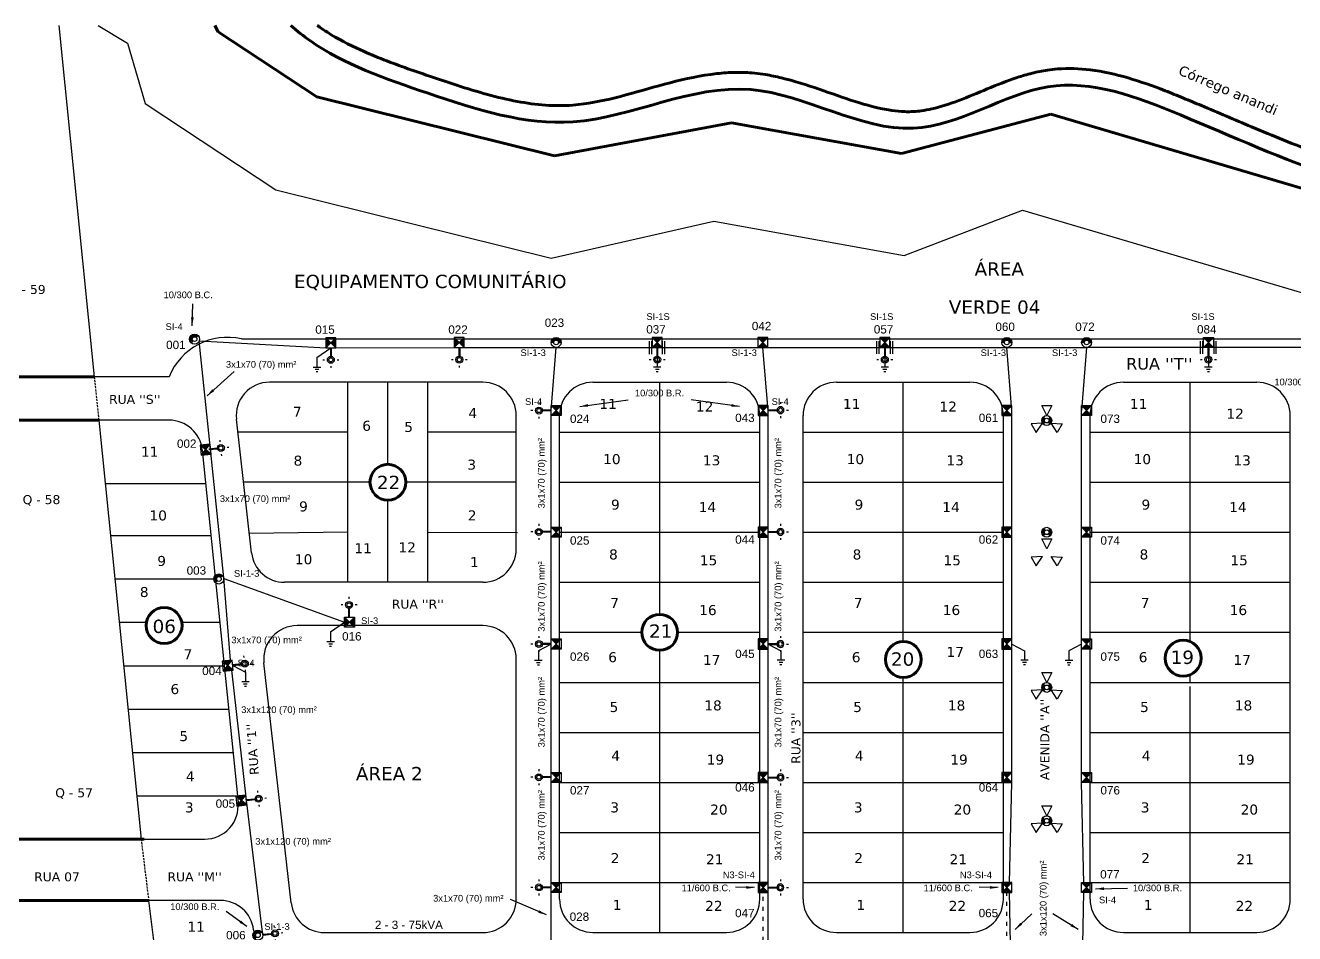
# Model space of a CAD drawing. Header units: millimetres. Extents: x 573 to 1525, y 204 to 1035.
# Drawn here: x 766 to 1146.4, y 762.4 to 1034.7 of the extents above; entities that cross this region are included whole.
import ezdxf

# ---------------------------------------------------------------- set-up
doc = ezdxf.new("R2010")
doc.units = ezdxf.units.MM
doc.header["$LTSCALE"] = 0.1
doc.linetypes.add('ACAD_ISO03W100', pattern=[30, 12, -18])
doc.linetypes.add('DASHED2', pattern=[9.525, 6.35, -3.175])
for name, color, linetype in [('Aterramento do neutro', 7, 'Continuous'), ('DIVISALOTE', 8, 'Continuous'), ('LAGO', 4, 'Continuous'), ('Linha de Alta', 7, 'ACAD_ISO03W100'), ('Linha de Baixa', 7, 'Continuous'), ('LOTEAMENTO', 7, 'Continuous'), ('Luminária', 7, 'Continuous'), ('Luminária Central', 7, 'Continuous'), ('Numero do Poste', 7, 'Continuous'), ('Posteamento Quadrado', 7, 'Continuous'), ('Posteamento_circular', 7, 'Continuous'), ('Posto de transformação de 75kVA', 7, 'Continuous'), ('SECCIONAMENTO', 7, 'Continuous'), ('TEXTO', 5, 'Continuous'), ('TEXTO_POSTES', 7, 'Continuous')]:
    doc.layers.add(name, color=color, linetype=linetype)
doc.styles.get("Standard").update_dxf_attribs({"font": 'arial.ttf'})
doc.styles.add('TEXTO ARQ', font='verdana.ttf', dxfattribs={"height": 0.13})
doc.dimstyles.new('ISO-25', dxfattribs={"dimtxt": 2.5, "dimasz": 2.5, "dimexe": 1.25, "dimexo": 0.625, "dimtad": 1, "dimtxsty": 'Standard', "dimcen": 2.5, "dimadec": 0, "dimazin": 0, "dimtfac": 1, "dimtmove": 0, "dimatfit": 3, "dimfxl": 1, "dimarcsym": 0})

# ---------------------------------------------------------------- blocks, each defined once
blk = doc.blocks.new('A$C36D80377')
at = {"layer": 'Posteamento Quadrado'}
h = blk.add_hatch(color=256, dxfattribs=at)
h.paths.add_polyline_path([(3, 3), (0, 3), (1.5, 1.5)])
h.paths.add_polyline_path([(1.5, 1.5), (0, 0), (3, 0)])
blk.add_hatch(color=256, dxfattribs=at).paths.add_polyline_path([(1.5, 1.5), (0, 0), (3, 0)])
for p, q in [((0, 3), (3, 0)), ((3, 3), (0, 0))]:
    blk.add_line(p, q, dxfattribs=at)
blk.add_lwpolyline([(0, 0), (3, 0), (3, 3), (0, 3)], close=True, dxfattribs=at)
blk = doc.blocks.new('A$C2C4B7220')
at = {"layer": 'Posteamento_circular'}
blk.add_hatch(color=256, dxfattribs=at).paths.add_polyline_path([(0, 1.5), (0.79, 1.5, -1), (2.21, 1.5), (3, 1.5, 1)])
for p, q in [((0.79, 1.5), (0, 1.5)), ((2.21, 1.5), (3, 1.5))]:
    blk.add_line(p, q, dxfattribs=at)
for radius in [1.5, 0.706]:
    blk.add_circle((1.5, 1.5), radius, dxfattribs=at)
blk = doc.blocks.new('A$C0ECB1C16')
at = {"layer": 'Luminária'}
for p, q in [((2.39, 4.77), (2.39, 4.24)), ((0.54, 2.39), (0, 2.39)), ((2.39, 0.54), (2.39, 0)), ((3.42, 2.51), (3, 2.46)), ((3, 2.32), (3.42, 2.27)), ((6.05, 2.39), (3.01, 2.39)), ((6.05, 2.51), (3.42, 2.51)), ((6.05, 2.27), (3.42, 2.27))]:
    blk.add_line(p, q, dxfattribs=at)
for radius in [1.04, 0.618]:
    blk.add_circle((2.39, 2.39), radius, dxfattribs=at)
blk = doc.blocks.new('A$C404656BC')
at = {"layer": 'SECCIONAMENTO'}
for p, q in [((0, 4.8), (0, 0)), ((0.84, 4.8), (0.84, 0))]:
    blk.add_line(p, q, dxfattribs=at)
blk = doc.blocks.new('A$C0726275B')
at = {"layer": 'Aterramento do neutro'}
for p, q in [((0, 1.12), (2.86, 1.12)), ((2.86, 0), (2.86, 2.25)), ((3.55, 0.56), (3.55, 1.69)), ((4.24, 0.84), (4.24, 1.41))]:
    blk.add_line(p, q, dxfattribs=at)

msp = doc.modelspace()

# ---------------------------------------------------------------- hatches: boundary and pattern name
at = {"layer": 'Luminária Central'}
h = msp.add_hatch(color=256, dxfattribs=at)
h.paths.add_polyline_path([(1071.61, 916.69), (1071.05, 917.26, 0.198912), (1070.61, 916.2, 0.198912), (1071.05, 915.13), (1071.61, 915.7, -0.198912), (1071.4, 916.2, -0.198912)])
h.paths.add_polyline_path([(1073.17, 917.26), (1072.61, 916.69, -0.198912), (1072.82, 916.2, -0.198912), (1072.61, 915.7), (1073.17, 915.13, 0.198912), (1073.61, 916.2, 0.198912)])
h = msp.add_hatch(color=256, dxfattribs=at)
h.paths.add_polyline_path([(1071.61, 883.19), (1071.05, 883.76, 0.198912), (1070.61, 882.7, 0.198912), (1071.05, 881.63), (1071.61, 882.2, -0.198912), (1071.4, 882.7, -0.198912)])
h.paths.add_polyline_path([(1073.17, 883.76), (1072.61, 883.19, -0.198912), (1072.82, 882.7, -0.198912), (1072.61, 882.2), (1073.17, 881.63, 0.198912), (1073.61, 882.7, 0.198912)])
h = msp.add_hatch(color=256, dxfattribs=at)
h.paths.add_polyline_path([(1071.4, 836.2, -0.198912), (1071.61, 836.69), (1071.05, 837.26, 0.198912), (1070.61, 836.2, 0.198912), (1071.05, 835.13), (1071.61, 835.7, -0.198912)])
h.paths.add_polyline_path([(1073.61, 836.2, 0.198912), (1073.17, 837.26), (1072.61, 836.69, -0.198912), (1072.82, 836.2, -0.198912), (1072.61, 835.7), (1073.17, 835.13, 0.198912)])
h = msp.add_hatch(color=256, dxfattribs=at)
h.paths.add_polyline_path([(1071.4, 796.2, -0.198912), (1071.61, 796.69), (1071.05, 797.26, 0.198912), (1070.61, 796.2, 0.198912), (1071.05, 795.13), (1071.61, 795.7, -0.198912)])
h.paths.add_polyline_path([(1073.61, 796.2, 0.198912), (1073.17, 797.26), (1072.61, 796.69, -0.198912), (1072.82, 796.2, -0.198912), (1072.61, 795.7), (1073.17, 795.13, 0.198912)])

# ---------------------------------------------------------------- linework, layer by layer
at = {"layer": 'Aterramento do neutro'}
for p, q in [((955.38, 939.62), (955.38, 935.17)), ((1023.59, 939.62), (1023.59, 935.17)), ((1120.57, 939.62), (1120.57, 935.17)), ((853.4, 935.11), (857.56, 938.05)), ((857.49, 852.82), (861.64, 855.77)), ((923.57, 849.2), (919.77, 847.17)), ((988.65, 849.2), (992.45, 847.17)), ((1061.65, 849.2), (1065.45, 847.17)), ((1082.57, 849.2), (1078.77, 847.17)), ((828.15, 842.73), (831.95, 840.71))]:
    msp.add_line(p, q, dxfattribs=at)
at = {"layer": 'DIVISALOTE'}
for p, q in [((862.66, 867.7), (862.66, 927.7)), ((874.66, 903.07), (874.66, 927.7)), ((886.66, 867.7), (886.66, 927.7)), ((956.11, 858.07), (956.11, 927.7)), ((1029.11, 849.94), (1029.11, 927.7)), ((1115.11, 849.92), (1115.11, 927.7)), ((862.66, 912.7), (829.68, 912.7)), ((912.97, 912.7), (886.66, 912.7)), ((926.11, 912.7), (986.11, 912.7)), ((999.11, 912.7), (1059.11, 912.7)), ((1085.11, 912.7), (1145.11, 912.7)), ((790.17, 897.32), (820.03, 897.32)), ((865.88, 897.7), (831.38, 897.7)), ((869.29, 897.7), (865.88, 897.7)), ((886.66, 897.7), (880.04, 897.7)), ((913.11, 897.7), (886.66, 897.7)), ((926.11, 897.7), (986.11, 897.7)), ((999.11, 897.7), (1059.11, 897.7)), ((1085.11, 897.7), (1145.11, 897.7)), ((874.66, 888.92), (874.66, 892.32)), ((874.66, 867.7), (874.66, 888.92)), ((862.66, 882.7), (833.12, 882.32)), ((913.5, 882.58), (886.66, 882.68)), ((926.11, 882.7), (986.11, 882.7)), ((999.11, 882.7), (1059.11, 882.7)), ((1085.11, 882.7), (1145.11, 882.7)), ((791.48, 881.7), (821.61, 881.7)), ((792.8, 868.7), (822.93, 868.7)), ((926.11, 867.7), (986.11, 867.7)), ((999.11, 867.7), (1059.11, 867.7)), ((1085.11, 867.7), (1145.11, 867.7)), ((794.11, 855.7), (801.23, 855.7)), ((797.67, 855.7), (802.29, 855.7)), ((812.87, 855.7), (824.25, 855.7)), ((926.11, 852.7), (950.73, 852.7)), ((961.49, 852.7), (986.11, 852.7)), ((999.11, 852.7), (1033.68, 852.7)), ((1033.68, 852.7), (1059.11, 852.7)), ((1085.11, 852.7), (1110.55, 852.7)), ((1110.55, 852.7), (1145.11, 852.7)), ((956.11, 836.42), (956.11, 847.32)), ((795.43, 842.7), (825.57, 842.7)), ((926.11, 837.7), (951.55, 837.7)), ((951.55, 837.7), (986.11, 837.7)), ((999.11, 837.7), (1024.55, 837.7)), ((1024.55, 837.7), (1059.11, 837.7)), ((1029.11, 836.42), (1029.11, 839.18)), ((1085.11, 837.7), (1110.55, 837.7)), ((1110.55, 837.7), (1145.11, 837.7)), ((1115.11, 837.7), (1115.11, 840.01)), ((956.11, 762.7), (956.11, 836.42)), ((1029.11, 762.7), (1029.11, 836.42)), ((1115.11, 762.7), (1115.11, 836.42)), ((796.75, 829.7), (826.89, 829.7)), ((926.11, 822.7), (986.11, 822.7)), ((999.11, 822.7), (1059.11, 822.7)), ((1085.11, 822.7), (1145.11, 822.7)), ((798.06, 816.7), (828.21, 816.7)), ((926.11, 807.7), (986.11, 807.7)), ((999.11, 807.7), (1059.11, 807.7)), ((1085.11, 807.7), (1145.11, 807.7)), ((799.38, 803.7), (829.52, 803.7)), ((926.11, 792.7), (986.11, 792.7)), ((999.11, 792.7), (1059.11, 792.7)), ((1085.11, 792.7), (1145.11, 792.7)), ((926.11, 777.7), (986.11, 777.7)), ((999.11, 777.7), (1059.11, 777.7)), ((1085.11, 777.7), (1145.11, 777.7))]:
    msp.add_line(p, q, dxfattribs=at)
at = {"layer": 'DIVISALOTE', "lineweight": 100}
for centre in [(874.66, 897.7), (807.58, 854.74), (956.11, 852.7), (1029.15, 844.56), (1113.02, 844.96)]:
    msp.add_circle(centre, 5.38, dxfattribs=at)
at = {"layer": 'LAGO', "lineweight": 100}
for points, knots in [([(1462.06, 644.1), (1462.61, 660.73), (1439.57, 700.1), (1468.2, 746.56), (1471.95, 812.75), (1473.83, 875.49), (1439.13, 926.99), (1429.75, 969.13), (1357.54, 1000.03), (1270.32, 1011.26), (1193.28, 969.83), (1129.53, 1001.82), (1072.08, 1023.48), (1030.82, 993.52), (981.75, 1026.02), (933.58, 999.02), (889.39, 1013.23), (858.55, 1024.06), (847.39, 1033.05), (845.53, 1034.69)], [469.927495, 469.927495, 469.927495, 469.927495, 515.302083, 561.553533, 627.177927, 687.327653, 765.941716, 803.044037, 895.803918, 992.150046, 1050.67284, 1148.336728, 1190.597263, 1233.672696, 1283.026556, 1336.757734, 1380.334038, 1416.623434, 1424.287961, 1424.287961, 1424.287961, 1424.287961]), ([(1472.91, 871.46), (1472.58, 872.68), (1472.22, 873.89), (1471.24, 877.03), (1470.59, 878.95), (1468.51, 884.68), (1466.95, 888.44), (1462.41, 898.61), (1459.23, 904.88), (1453.04, 916.84), (1450.03, 922.53), (1446.67, 929.47), (1445.91, 931.09), (1444.78, 933.62), (1444.38, 934.56), (1443.65, 936.33), (1443.32, 937.15), (1442.68, 938.8), (1442.38, 939.63), (1441.48, 942.08), (1440.92, 943.7), (1439.56, 947.52), (1438.75, 949.71), (1436.87, 954.1), (1435.8, 956.29), (1433.78, 959.59), (1433.02, 960.71), (1431.37, 962.9), (1430.49, 963.96), (1427.69, 967.08), (1425.61, 969.07), (1418.95, 974.64), (1413.86, 978), (1402.67, 984.21), (1396.57, 987.06), (1383.67, 992.3), (1376.88, 994.69), (1366.4, 997.97), (1362.84, 999.01), (1352.1, 1001.98), (1344.84, 1003.75), (1330.23, 1006.69), (1322.87, 1007.86), (1307.63, 1009.49), (1299.75, 1009.88), (1288.2, 1009.65), (1284.5, 1009.46), (1273.46, 1008.45), (1266.16, 1007.23), (1256.14, 1004.64), (1253.33, 1003.8), (1247.81, 1002.02), (1245.08, 1001.07), (1236.84, 998.09), (1231.43, 996), (1220.82, 992.27), (1215.62, 990.63), (1208.75, 989.09), (1207, 988.76), (1204.04, 988.31), (1202.83, 988.16), (1200.38, 987.92), (1199.16, 987.84), (1195.47, 987.68), (1193, 987.7), (1184.41, 988.16), (1178.21, 989.17), (1165.64, 992.21), (1159.28, 994.23), (1146.44, 998.9), (1139.96, 1001.54), (1128.47, 1006.37), (1123.47, 1008.53), (1116.66, 1011.4), (1114.87, 1012.15), (1111.26, 1013.64), (1109.45, 1014.38), (1103.98, 1016.52), (1100.29, 1017.84), (1092.8, 1020.03), (1089, 1020.89), (1081.91, 1021.76), (1078.63, 1021.87), (1074.33, 1021.54), (1073.33, 1021.43), (1071.55, 1021.17), (1070.77, 1021.03), (1069.23, 1020.72), (1068.47, 1020.55), (1066.19, 1019.97), (1064.71, 1019.53), (1060.17, 1018.03), (1057.2, 1016.83), (1051.4, 1014.44), (1048.56, 1013.24), (1043.02, 1011.16), (1040.32, 1010.27), (1036.63, 1009.42), (1035.56, 1009.23), (1033.8, 1008.98), (1033.1, 1008.91), (1031.78, 1008.83), (1031.16, 1008.81), (1029.9, 1008.81), (1029.27, 1008.83), (1027.34, 1008.95), (1026.03, 1009.11), (1021.48, 1009.87), (1018.13, 1010.79), (1011.18, 1013), (1007.59, 1014.3), (1000.23, 1016.81), (996.45, 1018.04), (991.01, 1019.34), (989.43, 1019.66), (986.77, 1020.1), (985.69, 1020.24), (983.64, 1020.45), (982.68, 1020.51), (980.77, 1020.59), (979.81, 1020.6), (976.97, 1020.56), (975.1, 1020.43), (968.45, 1019.7), (963.8, 1018.67), (954.72, 1016.32), (950.29, 1015), (941.66, 1012.68), (937.45, 1011.68), (932.26, 1010.98), (931.17, 1010.86), (928.72, 1010.67), (927.36, 1010.62), (924.61, 1010.62), (923.23, 1010.68), (919.06, 1010.98), (916.24, 1011.36), (907.53, 1013.01), (901.5, 1014.75), (892.89, 1017.53), (890.46, 1018.34), (885.55, 1020.01), (883.09, 1020.84), (875.75, 1023.44), (870.95, 1025.28), (862.92, 1028.94), (859.57, 1030.69), (855.75, 1033.11), (854.98, 1033.63), (853.98, 1034.33), (853.73, 1034.51), (853.48, 1034.69)], [688.091391, 688.091391, 688.091391, 688.091391, 691.944058, 691.944058, 698.12943, 698.12943, 710.500174, 710.500174, 732.207644, 732.207644, 753.915114, 753.915114, 760.745782, 760.745782, 764.891054, 764.891054, 768.683358, 768.683358, 772.475662, 772.475662, 780.060269, 780.060269, 790.347068, 790.347068, 800.633866, 800.633866, 806.006152, 806.006152, 811.378439, 811.378439, 822.123012, 822.123012, 842.924814, 842.924814, 863.726617, 863.726617, 884.528419, 884.528419, 895.064607, 895.064607, 916.136982, 916.136982, 937.209357, 937.209357, 959.74053, 959.74053, 970.402564, 970.402564, 991.72663, 991.72663, 1000.17427, 1000.17427, 1008.621909, 1008.621909, 1026.030576, 1026.030576, 1043.439244, 1043.439244, 1049.443563, 1049.443563, 1053.649184, 1053.649184, 1057.854804, 1057.854804, 1066.266044, 1066.266044, 1086.863086, 1086.863086, 1107.460128, 1107.460128, 1128.05717, 1128.05717, 1143.82322, 1143.82322, 1149.471297, 1149.471297, 1155.119375, 1155.119375, 1166.41553, 1166.41553, 1177.711685, 1177.711685, 1187.149171, 1187.149171, 1189.99794, 1189.99794, 1192.216097, 1192.216097, 1194.434254, 1194.434254, 1198.870569, 1198.870569, 1208.141095, 1208.141095, 1217.411622, 1217.411622, 1226.682148, 1226.682148, 1230.496705, 1230.496705, 1233.076753, 1233.076753, 1235.368651, 1235.368651, 1237.66055, 1237.66055, 1242.244347, 1242.244347, 1253.163877, 1253.163877, 1264.083407, 1264.083407, 1275.002937, 1275.002937, 1279.370646, 1279.370646, 1282.311729, 1282.311729, 1284.903876, 1284.903876, 1287.496023, 1287.496023, 1292.680317, 1292.680317, 1306.071576, 1306.071576, 1319.462835, 1319.462835, 1332.854095, 1332.854095, 1336.461603, 1336.461603, 1341.000216, 1341.000216, 1345.538829, 1345.538829, 1354.616055, 1354.616055, 1373.204421, 1373.204421, 1380.398189, 1380.398189, 1387.591956, 1387.591956, 1402.139137, 1402.139137, 1413.678543, 1413.678543, 1416.698563, 1416.698563, 1417.718321, 1417.718321, 1417.718321, 1417.718321])]:
    msp.add_open_spline(points, degree=3, knots=knots, dxfattribs=at)
at = {"layer": 'Linha de Alta'}
for p, q in [((1060.15, 734.7), (1060.15, 776.2)), ((987.15, 736.2), (987.15, 774.7))]:
    msp.add_line(p, q, dxfattribs=at)
at = {"layer": 'Linha de Baixa'}
for p, q in [((821.49, 907.66), (818.12, 940.08)), ((818.12, 940.08), (856.06, 938.05)), ((856.06, 938.05), (896.17, 938.12)), ((896.17, 938.12), (925.07, 938.12)), ((923.57, 919.2), (925.07, 938.12)), ((925.07, 938.12), (953.88, 938.12)), ((956.88, 938.12), (987.03, 938.12)), ((987.03, 938.12), (1022.09, 938.12)), ((988.65, 919.2), (987.03, 938.12)), ((1025.27, 938.12), (1060.15, 938.12)), ((1061.65, 919.2), (1060.15, 938.12)), ((1060.15, 938.12), (1084.07, 938.12)), ((1084.07, 938.12), (1082.57, 919.2)), ((1119.07, 938.12), (1084.07, 938.12)), ((1157.07, 938.12), (1122.26, 938.12)), ((923.57, 882.7), (923.57, 919.2)), ((988.65, 882.7), (988.65, 919.2)), ((1061.65, 882.7), (1061.65, 919.2)), ((1082.57, 882.7), (1082.57, 919.2)), ((825.46, 869.01), (821.49, 907.66)), ((923.57, 847.7), (923.57, 882.7)), ((988.65, 849.2), (988.65, 882.7)), ((1061.65, 847.7), (1061.65, 882.7)), ((1082.57, 847.7), (1082.57, 882.7)), ((827.5, 844.31), (825.46, 869.01)), ((825.51, 868.86), (861.64, 855.77)), ((988.65, 809.2), (988.65, 849.2)), ((923.57, 807.7), (923.57, 847.7)), ((1061.65, 807.7), (1061.65, 847.7)), ((1082.57, 807.7), (1082.57, 847.7)), ((832.25, 802.42), (827.84, 841.36)), ((923.57, 770), (923.57, 807.7)), ((988.65, 776.2), (988.65, 809.2)), ((1060.96, 777.56), (1061.65, 807.7)), ((1083.25, 777.5), (1082.57, 807.7)), ((837.17, 762.04), (832.25, 802.42)), ((988.65, 734.7), (988.65, 776.2)), ((1061.65, 736.2), (1060.92, 774.98)), ((1082.57, 736.2), (1083.25, 774.92)), ((923.57, 742.4), (923.57, 770))]:
    msp.add_line(p, q, dxfattribs=at)
at = {"layer": 'LOTEAMENTO'}
for p, q in [((776, 1034.69), (786.66, 929.34)), ((787.8, 1034.69), (796.64, 1029.4)), ((796.64, 1029.4), (801.86, 1011.28)), ((801.86, 1011.28), (841.11, 985.43)), ((841.11, 985.43), (923.58, 964.85)), ((1029.42, 965.65), (1064.87, 979.32)), ((1064.87, 979.32), (1195.44, 940.7)), ((923.58, 964.85), (972.34, 975.95)), ((972.34, 975.95), (1029.42, 965.65)), ((830.78, 940.7), (1377.11, 940.7)), ((809.06, 929.34), (786.66, 929.34)), ((903.11, 927.7), (839.18, 927.7)), ((936.11, 927.7), (976.11, 927.7)), ((1009.11, 927.7), (1049.11, 927.7)), ((1095.11, 927.7), (1135.11, 927.7)), ((913.11, 877.7), (913.11, 917.7)), ((926.11, 772.7), (926.11, 917.7)), ((986.11, 772.7), (986.11, 917.7)), ((999.11, 772.7), (999.11, 917.7)), ((1059.11, 772.7), (1059.11, 917.7)), ((1085.11, 772.7), (1085.11, 917.7)), ((1145.11, 772.7), (1145.11, 917.7)), ((787.98, 916.34), (800.69, 790.7)), ((809.06, 916.34), (787.98, 916.34)), ((833.77, 876.57), (829.24, 916.57)), ((819.01, 907.34), (829.73, 801.7)), ((903.11, 867.7), (843.71, 867.7)), ((903.11, 854.7), (847.44, 854.7)), ((894.91, 854.7), (857.43, 854.7)), ((913.11, 772.67), (913.11, 844.7)), ((845.66, 771.56), (837.51, 843.57)), ((800.69, 790.7), (819.78, 790.7)), ((802.95, 772.29), (819.15, 640.29)), ((824.49, 772.29), (802.95, 772.29)), ((834.41, 763.5), (848.18, 651.31)), ((855.6, 762.69), (903.11, 762.67)), ((936.11, 762.7), (976.11, 762.7)), ((1009.11, 762.7), (1049.11, 762.7)), ((1095.11, 762.7), (1135.11, 762.7))]:
    msp.add_line(p, q, dxfattribs=at)
at = {"layer": 'LOTEAMENTO', "lineweight": 100}
for p, q in [((822.77, 1034.69), (823.78, 1032.77)), ((823.78, 1032.77), (853.34, 1013.3)), ((853.34, 1013.3), (924.55, 995.53)), ((1028.62, 996.28), (1073.38, 1008.09)), ((1073.38, 1008.09), (1195.92, 971.84)), ((924.55, 995.53), (977.66, 1005.47)), ((977.66, 1005.47), (1028.62, 996.28)), ((786.64, 929.34), (742.28, 929.34)), ((787.98, 916.34), (742.28, 916.34)), ((801.62, 790.7), (757.25, 790.7)), ((802.95, 772.29), (757.25, 772.29))]:
    msp.add_line(p, q, dxfattribs=at)
at = {"layer": 'LOTEAMENTO', "linetype": 'DASHED2'}
for p, q in [((786.66, 929.34), (787.98, 916.34)), ((800.69, 790.7), (802.95, 772.29))]:
    msp.add_line(p, q, dxfattribs=at)
at = {"layer": 'LOTEAMENTO'}
for centre, radius, start, end in [((826.64, 922.18), 18.98, 77.3926, 157.8363), ((839.18, 917.7), 10, 90, 186.4608), ((903.11, 917.7), 10, 0, 90), ((936.11, 917.7), 10, 90, 180), ((976.11, 917.7), 10, 0, 90), ((1009.11, 917.7), 10, 90, 180), ((1049.11, 917.7), 10, 0, 90), ((1095.11, 917.7), 10, 90, 180), ((1135.11, 917.7), 10, 0, 90), ((809.06, 906.34), 10, 5.7911, 90), ((843.71, 877.7), 10, 186.4608, 270), ((903.11, 877.7), 10, 270, 0), ((847.44, 844.7), 10, 90, 186.4608), ((903.11, 844.7), 10, 0, 90), ((819.78, 800.7), 10, 270, 5.7911), ((824.49, 762.29), 10, 6.9959, 90), ((903.11, 772.67), 10, 269.9844, 0), ((936.11, 772.7), 10, 180, 270), ((976.11, 772.7), 10, 270, 0), ((1009.11, 772.7), 10, 180, 270), ((1049.11, 772.7), 10, 270, 0), ((1095.11, 772.7), 10, 180, 270), ((1135.11, 772.7), 10, 270, 0), ((855.6, 772.69), 10, 186.4608, 269.9844)]:
    msp.add_arc(centre, radius, start, end, dxfattribs=at)
at = {"layer": 'Luminária'}
for points in [[(1073.61, 920.7), (1072.11, 917.7), (1072.11, 917.7), (1070.61, 920.7)], [(1068.96, 912.65), (1070.81, 915.45), (1070.81, 915.45), (1067.46, 915.24)], [(1075.26, 912.65), (1073.41, 915.45), (1073.41, 915.45), (1076.76, 915.24)], [(1073.61, 880.7), (1072.11, 877.7), (1072.11, 877.7), (1070.61, 880.7)], [(1068.96, 872.65), (1070.81, 875.45), (1070.81, 875.45), (1067.46, 875.24)], [(1075.26, 872.65), (1073.41, 875.45), (1073.41, 875.45), (1076.76, 875.24)], [(1073.61, 840.7), (1072.11, 837.7), (1072.11, 837.7), (1070.61, 840.7)], [(1068.96, 832.65), (1070.81, 835.45), (1070.81, 835.45), (1067.46, 835.24)], [(1075.26, 832.65), (1073.41, 835.45), (1073.41, 835.45), (1076.76, 835.24)], [(1073.61, 800.7), (1072.11, 797.7), (1072.11, 797.7), (1070.61, 800.7)], [(1068.96, 792.65), (1070.81, 795.45), (1070.81, 795.45), (1067.46, 795.24)], [(1075.26, 792.65), (1073.41, 795.45), (1073.41, 795.45), (1076.76, 795.24)]]:
    msp.add_lwpolyline(points, close=True, dxfattribs=at)
at = {"layer": 'Luminária Central'}
for p, q in [((1071.61, 916.69), (1071.05, 917.26)), ((1072.61, 916.69), (1073.17, 917.26)), ((1071.05, 915.13), (1071.61, 915.7)), ((1073.17, 915.13), (1072.61, 915.7)), ((1071.61, 883.19), (1071.05, 883.76)), ((1072.61, 883.19), (1073.17, 883.76)), ((1071.05, 881.63), (1071.61, 882.2)), ((1073.17, 881.63), (1072.61, 882.2)), ((1071.61, 836.69), (1071.05, 837.26)), ((1072.61, 836.69), (1073.17, 837.26)), ((1071.05, 835.13), (1071.61, 835.7)), ((1073.17, 835.13), (1072.61, 835.7)), ((1071.05, 795.13), (1071.61, 795.7)), ((1073.17, 795.13), (1072.61, 795.7))]:
    msp.add_line(p, q, dxfattribs=at)
for centre, radius in [((1072.11, 916.2), 1.5), ((1072.11, 916.2), 0.706), ((1072.11, 882.7), 1.5), ((1072.11, 882.7), 0.706), ((1072.11, 836.2), 1.5), ((1072.11, 836.2), 0.706), ((1072.11, 796.2), 1.5), ((1072.11, 796.2), 0.706)]:
    msp.add_circle(centre, radius, dxfattribs=at)

# ---------------------------------------------------------------- block references
at = {"layer": 'Aterramento do neutro'}
for p, rotation in [((852.28, 935.11), 270), ((954.25, 935.17), 270), ((1022.46, 935.17), 270), ((1119.45, 935.17), 270), ((856.36, 852.82), 270), ((918.64, 847.17), 269.9999999999981), ((1077.64, 847.17), 270)]:
    msp.add_blockref('A$C0726275B', p, dxfattribs=dict(at, rotation=rotation))
at = {"layer": 'Aterramento do neutro', "xscale": -1, "rotation": 90.00000000000192}
for p in [(993.58, 847.17), (1066.58, 847.17), (833.08, 840.71)]:
    msp.add_blockref('A$C0726275B', p, dxfattribs=at)
at = {"layer": 'Luminária'}
for p, rotation in [((859.94, 932.01), 90), ((898.44, 932.07), 90), ((957.76, 932.08), 90), ((1025.98, 932.08), 90), ((1122.96, 932.08), 90), ((826.72, 910.61), 186), ((860.64, 863.31), 270), ((833.9, 845.93), 186), ((838.01, 805.43), 186), ((842.94, 765.05), 186)]:
    msp.add_blockref('A$C0ECB1C16', p, dxfattribs=dict(at, rotation=rotation))
for p in [(917.53, 916.81), (917.51, 880.43), (917.53, 846.81), (917.51, 806.87), (917.53, 773.81)]:
    msp.add_blockref('A$C0ECB1C16', p, dxfattribs=at)
at = {"layer": 'Luminária', "xscale": -1}
for p in [(994.71, 916.93), (994.71, 880.43), (994.69, 846.81), (994.71, 806.81), (994.69, 773.81)]:
    msp.add_blockref('A$C0ECB1C16', p, dxfattribs=at)
at = {"layer": 'Posteamento Quadrado'}
for p, rotation in [((859.06, 938.05), 90), ((897.55, 938.12), 90), ((988.65, 920.7), 180), ((1061.65, 920.7), 180), ((821.34, 909.15), 186), ((988.65, 884.2), 180), ((1061.65, 884.2), 180), ((988.65, 850.7), 180), ((1061.65, 850.7), 180), ((827.98, 844.38), 186), ((988.65, 810.7), 180), ((1061.65, 810.7), 180), ((832.09, 803.91), 186), ((988.65, 777.7), 180), ((1061.65, 777.7), 180)]:
    msp.add_blockref('A$C36D80377', p, dxfattribs=dict(at, rotation=rotation))
for p in [(953.88, 938.12), (985.53, 938.12), (1022.09, 938.12)]:
    msp.add_blockref('A$C36D80377', p, dxfattribs=at)
at = {"layer": 'Posteamento Quadrado', "xscale": -1}
for p, rotation in [((1119.07, 941.12), 180), ((923.57, 920.7), 180), ((1082.57, 920.7), 180), ((923.57, 884.2), 180), ((1082.57, 884.2), 180), ((864.64, 857.27), 89.99999999999999), ((923.57, 850.7), 180), ((1082.57, 850.7), 180), ((923.57, 810.7), 180), ((1082.57, 810.7), 180), ((923.57, 777.7), 180), ((1082.57, 777.7), 180)]:
    msp.add_blockref('A$C36D80377', p, dxfattribs=dict(at, rotation=rotation))
at = {"layer": 'Posteamento_circular', "rotation": 45}
for p in [(816.72, 938.49), (823.99, 866.57), (835.69, 759.76)]:
    msp.add_blockref('A$C2C4B7220', p, dxfattribs=at)
at = {"layer": 'Posteamento_circular'}
for p in [(923.57, 938.12), (1058.65, 938.12), (1082.57, 938.12)]:
    msp.add_blockref('A$C2C4B7220', p, dxfattribs=at)
at = {"layer": 'SECCIONAMENTO', "yscale": 0.7999999999999545, "zscale": 0.8, "rotation": 180}
for p, xscale in [((953.76, 939.98), 0.8000000000000682), ((957, 939.98), -0.8000000000000682), ((1021.91, 940.04), 0.8000000000000682), ((1025.27, 940.04), -0.8000000000000682), ((1118.89, 940.04), 0.8000000000000682), ((1122.26, 940.04), -0.8000000000000682)]:
    msp.add_blockref('A$C404656BC', p, dxfattribs=dict(at, xscale=xscale))

# ---------------------------------------------------------------- texts
at = {"layer": 'Numero do Poste', "char_height": 2.5, "width": 5.5819, "attachment_point": 1}
for s, insert in [('015', (852.89, 944.73)), ('022', (892.76, 944.73)), ('023', (921.66, 946.79)), ('037', (952.09, 944.8)), ('042', (983.74, 945.8)), ('057', (1020.3, 944.8)), ('060', (1056.74, 945.58)), ('072', (1080.66, 945.58)), ('084', (1117.16, 944.8)), ('001', (808.19, 940.14)), ('024', (929.23, 917.99)), ('043', (978.75, 918.27)), ('061', (1051.75, 918.27)), ('073', (1088.23, 917.99)), ('002', (811.44, 910.53)), ('025', (929.23, 881.49)), ('044', (978.75, 881.77)), ('062', (1051.75, 881.77)), ('074', (1088.23, 881.49)), ('003', (814.34, 872.5)), ('016', (860.93, 852.75)), ('026', (929.23, 846.67)), ('045', (978.75, 847.51)), ('063', (1051.75, 847.51)), ('075', (1088.23, 846.67)), ('004', (819, 842.39)), ('027', (929.23, 806.58)), ('046', (978.75, 807.45)), ('064', (1051.75, 807.45)), ('076', (1088.23, 806.58)), ('005', (823.03, 802.6)), ('077', (1088.14, 781.39)), ('028', (929.14, 768.69)), ('047', (978.72, 769.78)), ('065', (1051.72, 769.78)), ('006', (826.18, 763.15))]:
    msp.add_mtext(s, dxfattribs=dict(at, insert=insert))
at = {"layer": 'Posto de transformação de 75kVA', "insert": (870.76, 766.25), "char_height": 2.5, "width": 21.2089, "attachment_point": 1}
msp.add_mtext('2 - 3 - 75kVA', dxfattribs=at)
at = {"layer": 'TEXTO', "lineweight": 100, "style": 'TEXTO ARQ'}
msp.add_text('Córrego anandi', height=3, rotation=336.9762, dxfattribs=at).set_placement((1111.31, 1020.09))
at = {"layer": 'TEXTO', "style": 'TEXTO ARQ'}
for s, height, p in [('ÁREA ', 4, (1050.5, 959.66)), ('EQUIPAMENTO COMUNITÁRIO', 4, (846.51, 955.92)), ('Q - 59', 2.7, (760.76, 954.16)), ('VERDE 04', 4, (1042.77, 948.22)), ("RUA ''T''", 3.5, (1095.91, 931.48)), ("RUA ''S''", 2.7, (791.07, 921.21)), ('11', 3, (938.03, 919.71)), ('12', 3, (966.96, 918.89)), ('11', 3, (1011.03, 919.71)), ('12', 3, (1039.96, 918.89)), ('11', 3, (1097.03, 919.71)), ('7', 3, (846.19, 917.35)), ('4', 3, (898.77, 916.94)), ('12', 3, (1125.96, 916.76)), ('6', 3, (866.96, 913.13)), ('5', 3, (879.55, 912.79)), ('11', 3, (800.63, 905.35)), ('8', 3, (846.38, 902.68)), ('10', 3, (939.16, 903.14)), ('13', 3, (969.06, 902.78)), ('10', 3, (1012.16, 903.14)), ('13', 3, (1042.06, 902.78)), ('10', 3, (1098.16, 903.14)), ('13', 3, (1128.06, 902.78)), ('3', 3, (898.46, 901.48)), ('22', 4, (871.36, 895.65)), ('Q - 58', 2.7, (765.17, 891.15)), ('9', 3, (848.04, 888.95)), ('9', 3, (941.52, 889.49)), ('14', 3, (967.8, 888.74)), ('9', 3, (1014.52, 889.49)), ('14', 3, (1040.8, 888.74)), ('9', 3, (1100.52, 889.49)), ('14', 3, (1126.8, 888.74)), ('10', 3, (803.18, 886.25)), ('2', 3, (898.59, 886.26)), ('11', 3, (864.6, 876.42)), ('12', 3, (877.81, 876.68)), ('9', 3, (805.53, 872.6)), ('10', 3, (846.77, 873.11)), ('1', 3, (899.24, 872.24)), ('8', 3, (940.94, 874.55)), ('15', 3, (968.15, 872.82)), ('8', 3, (1013.94, 874.55)), ('15', 3, (1041.15, 872.82)), ('8', 3, (1099.94, 874.55)), ('15', 3, (1127.15, 872.82)), ('8', 3, (800.31, 863.29)), ("RUA ''R''", 2.7, (875.82, 859.8)), ('7', 3, (941.29, 860)), ('16', 3, (967.95, 857.88)), ('7', 3, (1014.29, 860)), ('16', 3, (1040.95, 857.88)), ('7', 3, (1100.29, 860)), ('16', 3, (1126.95, 857.88)), ('06', 4, (804.13, 852.5)), ('21', 4, (952.93, 851.07)), ('17', 3, (1042.08, 845.33)), ('7', 3, (813.44, 844.63)), ('6', 3, (940.69, 843.75)), ('17', 3, (969.08, 842.93)), ('6', 3, (1013.69, 843.75)), ('20', 4, (1025.43, 842.69)), ('6', 3, (1099.69, 843.75)), ('19', 4, (1109.26, 843.22)), ('17', 3, (1128.08, 842.93)), ('6', 3, (809.49, 834.18)), ('5', 3, (941.09, 828.81)), ('18', 3, (969.48, 829.29)), ('5', 3, (1014.09, 828.81)), ('18', 3, (1042.48, 829.29)), ('5', 3, (1100.09, 828.81)), ('18', 3, (1128.48, 829.29)), ('5', 3, (812.15, 820.08)), ('4', 3, (941.61, 814.18)), ('19', 3, (970.2, 813.04)), ('4', 3, (1014.61, 814.18)), ('19', 3, (1043.2, 813.04)), ('4', 3, (1100.61, 814.18)), ('19', 3, (1129.2, 813.04)), ('4', 3, (814.11, 807.99)), ('ÁREA 2', 4, (865.06, 808.33)), ('Q - 57', 2.7, (774.95, 803.24)), ('3', 3, (813.8, 798.71)), ('3', 3, (941.3, 798.71)), ('20', 3, (971.23, 798.06)), ('3', 3, (1014.3, 798.71)), ('20', 3, (1044.23, 798.06)), ('3', 3, (1100.3, 798.71)), ('20', 3, (1130.23, 798.06)), ('2', 3, (941.43, 783.5)), ('21', 3, (969.98, 783.15)), ('2', 3, (1014.43, 783.5)), ('21', 3, (1042.98, 783.15)), ('2', 3, (1100.43, 783.5)), ('21', 3, (1128.98, 783.15)), ('RUA 07', 2.7, (768.62, 778.04)), ("RUA ''M''", 2.7, (808.59, 778.04)), ('1', 3, (942.08, 769.47)), ('22', 3, (969.73, 769.18)), ('1', 3, (1015.08, 769.47)), ('22', 3, (1042.73, 769.18)), ('1', 3, (1101.23, 769.47)), ('22', 3, (1128.73, 769.18)), ('11', 3, (814.55, 762.95))]:
    msp.add_text(s, height=height, dxfattribs=at).set_placement(p)
for s, rotation, p in [("AVENIDA ''A''", 90, (1072.89, 808.35)), ("RUA ''3''", 90, (998.29, 813.28)), ("RUA ''1''", 94.0795, (836.01, 810.04))]:
    msp.add_text(s, height=2.7, rotation=rotation, dxfattribs=at).set_placement(p)
at = {"layer": 'TEXTO_POSTES', "char_height": 2, "attachment_point": 1}
for s, insert, width in [('10/300 B.C.', (807.42, 954.89), 23.2929), ('SI-1S', (952.13, 948.38), 9.6181), ('SI-1S', (1019.17, 948.38), 9.6181), ('SI-1S', (1115.46, 948.38), 9.6181), ('SI-4', (808.02, 945.37), 8.5256), ('SI-1-3', (914.38, 937.54), 9.6181), ('SI-1-3', (977.64, 937.54), 9.6181), ('SI-1-3', (1052.32, 937.54), 16.6665), ('SI-1-3', (1073.68, 937.54), 9.6181), ('3x1x70 (70) mm²', (826.11, 934.04), 27.3017), ('10/300 B.R.', (1140.34, 928.76), 23.2929), ('10/300 B.R.', (948.69, 925.45), 23.2929), ('SI-4', (915.75, 922.89), 9.6181), ('SI-4', (989.67, 922.89), 9.6181), ('3x1x70 (70) mm²', (824.29, 893.78), 27.3017), ('SI-1-3', (828.52, 871.36), 8.5256), ('SI-3', (866.62, 857.17), 5.9626), ('3x1x70 (70) mm²', (827.74, 851.42), 27.3017), ('SI-4', (829.6, 844.5), 9.6181), ('3x1x120 (70) mm²', (830.69, 830.5), 27.3017), ('3x1x120 (70) mm²', (834.91, 791.03), 27.3017), ('N3-SI-4', (975.01, 780.98), 16.6665), ('N3-SI-4', (1046.09, 780.98), 16.6665), ('11/600 B.C.', (962.66, 777.07), 16.2002), ('11/600 B.C.', (1035.21, 777.07), 23.2929), ('10/300 B.R.', (1097.92, 777.07), 23.2929), ('3x1x70 (70) mm²', (888.2, 773.97), 27.3017), ('SI-4', (1087.78, 773.47), 16.6665), ('10/300 B.R.', (809.4, 771.42), 17.0304), ('SI-1-3', (837.62, 765.48), 8.5256)]:
    msp.add_mtext(s, dxfattribs=dict(at, insert=insert, width=width))
at = {"layer": 'TEXTO_POSTES', "char_height": 2, "width": 27.3017, "attachment_point": 1, "rotation": 90}
for s, insert in [('3x1x70 (70) mm²', (919.64, 889.86)), ('3x1x70 (70) mm²', (990.58, 889.86)), ('3x1x70 (70) mm²', (919.64, 852.89)), ('3x1x70 (70) mm²', (990.58, 852.89)), ('3x1x70 (70) mm²', (919.64, 818.21)), ('3x1x70 (70) mm²', (990.58, 818.21)), ('3x1x70 (70) mm²', (919.64, 784.29)), ('3x1x70 (70) mm²', (990.58, 784.29)), ('3x1x120 (70) mm²', (1070.05, 761.61))]:
    msp.add_mtext(s, dxfattribs=dict(at, insert=insert))

# ---------------------------------------------------------------- leaders
at = {"layer": 'TEXTO_POSTES'}
for points in [[(815.99, 944.62), (816.14, 951.22)], [(820.44, 923.64), (828.6, 930.87)], [(932.15, 920.4), (946.64, 922.38)], [(980.08, 920.4), (965.58, 922.38)], [(984.57, 776.15), (978.86, 776.31)], [(1057.57, 776.15), (1051.86, 776.31)], [(1086.77, 775.79), (1096.33, 775.94)], [(922.17, 767.98), (911.39, 772.62)], [(832.42, 764.48), (826.17, 768.99)], [(1062.64, 763.62), (1067.63, 768.27)], [(1081.58, 763.62), (1073.95, 768.27)]]:
    msp.add_leader(points, dimstyle='ISO-25', override={"dimgap": 0.625, "dimtad": 0}, dxfattribs=at)

doc.saveas('drawing.dxf')
